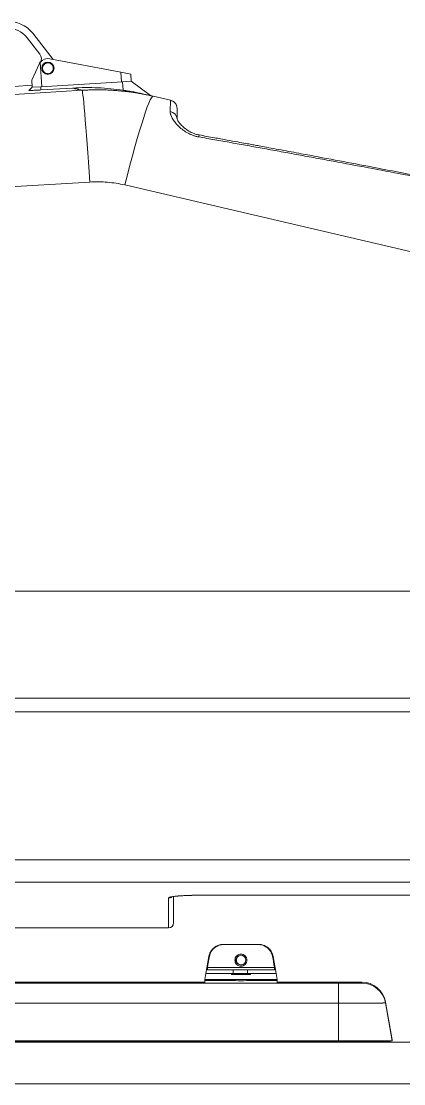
# Model space of a CAD drawing. Header units: millimetres. Extents: x 744 to 5705, y 930 to 4879.
# Drawn here: x 1833.8 to 1992.3, y 3681.8 to 4122.6 of the extents above; entities that cross this region are included whole.
import ezdxf

# ---------------------------------------------------------------- set-up
doc = ezdxf.new("R2010")
doc.units = ezdxf.units.MM
doc.header["$MEASUREMENT"] = 0

msp = doc.modelspace()

# ---------------------------------------------------------------- linework, layer by layer
at = {"color": 7, "linetype": 'Continuous', "lineweight": 15, "true_color": 0xffffff}
for p, q in [((1838.61, 4117.61), (1847.08, 4106.76)), ((1841.52, 4109.01), (1836.24, 4115.77)), ((1838.15, 4098.19), (1841.23, 4104.8)), ((1842.32, 4095.44), (1841.7, 4105.57)), ((1845.6, 4107.04), (1875.1, 4101.48)), ((1875.35, 4097.47), (1875.1, 4101.48)), ((1875.1, 4101.48), (1879.16, 4100.71)), ((1879.34, 4097.72), (1879.16, 4100.71)), ((1838.28, 4096.07), (1830.74, 4095.61)), ((1836.99, 4093.93), (1838.33, 4095.2)), ((1838.33, 4095.2), (1838.15, 4098.19)), ((1838.33, 4095.2), (1841.87, 4095.41)), ((1841.87, 4095.41), (1875.8, 4097.5)), ((1841.95, 4094.11), (1841.87, 4095.41)), ((1841.95, 4094.11), (1855.05, 4094.91)), ((1875.8, 4097.5), (1879.34, 4097.72)), ((1875.8, 4097.5), (1879.34, 4097.72)), ((1876.02, 4094.01), (1875.8, 4097.5)), ((1887.43, 4091.74), (1879.34, 4097.72)), ((1859.05, 4093.97), (1450.36, 4068.83)), ((1888.45, 4091.5), (1884.55, 4092.41)), ((1895.69, 4089.81), (1888.45, 4091.5)), ((1895.69, 4089.81), (1895.67, 4089.67)), ((1898.39, 4082), (1898.39, 4086.4)), ((1862.18, 4055.91), (1453.5, 4030.78)), ((2139.81, 3993.3), (1876.75, 4054.68)), ((1574.38, 3886.24), (2819.38, 3886.24)), ((1572.22, 3841.82), (2821.38, 3841.82)), ((1572.23, 3836.05), (2821.38, 3836.05)), ((2560.89, 3760.04), (1906.89, 3760.01)), ((1896.89, 3759.5), (1896.89, 3748.54)), ((1574.04, 3746.54), (1894.89, 3746.54)), ((1917.62, 3739.61), (1917.87, 3739.61)), ((1917.87, 3739.61), (1931.81, 3739.61)), ((1931.92, 3739.61), (1917.97, 3739.61)), ((1931.81, 3739.61), (1932.15, 3739.61)), ((1910.33, 3727.61), (1911.57, 3734.65)), ((1938.21, 3734.65), (1939.45, 3727.61)), ((1938.73, 3730.1), (1910.95, 3730.11)), ((1910.96, 3729.1), (1938.68, 3729.1)), ((1922.85, 3733.11), (1922.34, 3733.11)), ((1927.34, 3733.11), (1926.85, 3733.11)), ((1909.89, 3725.11), (1910.33, 3727.61)), ((1909.89, 3724.61), (1909.89, 3725.11)), ((1939.45, 3727.61), (1939.89, 3725.11)), ((1939.89, 3725.11), (1939.89, 3724.61)), ((1965.3, 3723.58), (1617.36, 3723.58)), ((1672.77, 3723.99), (1909.89, 3723.99)), ((1909.89, 3723.61), (1909.89, 3724.61)), ((1939.89, 3724.61), (1939.89, 3723.61)), ((1939.89, 3723.99), (1965.3, 3723.99)), ((1965.3, 3723.58), (1965.3, 3715.3)), ((1974.89, 3723.98), (1974.89, 3723.6)), ((1965.3, 3715.3), (1617.36, 3715.3)), ((1965.3, 3715.3), (1965.3, 3699.56)), ((1984.74, 3715.71), (1984.74, 3715.34)), ((1984.74, 3715.71), (1987.51, 3699.98)), ((1987.51, 3699.6), (1984.74, 3715.34)), ((3180.05, 3699.04), (1520.36, 3699.04)), ((1965.3, 3699.56), (1617.36, 3699.56)), ((1965.3, 3699.22), (1617.36, 3699.22)), ((1965.3, 3699.56), (1965.3, 3699.22)), ((1987.53, 3699.6), (1985.53, 3699.25)), ((1987.51, 3699.6), (1987.49, 3699.6)), ((1987.51, 3699.98), (1987.51, 3699.6)), ((1987.51, 3699.97), (1987.53, 3699.88))]:
    msp.add_line(p, q, dxfattribs=at)
at = {"color": 8, "linetype": 'Continuous', "lineweight": 15, "true_color": 0x808080}
for p, q in [((1907.37, 4074.62), (1907.51, 4075.43)), ((1572.32, 3774.67), (2821.38, 3774.68)), ((1572.33, 3765.47), (2821.38, 3765.48)), ((1906.89, 3760.01), (1906.89, 3760.02))]:
    msp.add_line(p, q, dxfattribs=at)
at = {"color": 7, "linetype": 'Continuous', "lineweight": 15, "true_color": 0xffffff}
for points in [[(1859.05, 4093.97), (1859.14, 4093.66), (1859.25, 4092.98), (1859.39, 4091.94), (1859.54, 4090.53), (1859.72, 4088.78), (1859.91, 4086.69), (1860.12, 4084.27), (1860.34, 4081.55), (1860.58, 4078.55), (1860.83, 4075.28), (1861.09, 4071.78), (1861.35, 4068.06), (1861.63, 4064.16), (1861.91, 4060.1), (1862.18, 4055.91)], [(1876.75, 4054.68), (1877.81, 4058.86), (1878.86, 4062.91), (1879.9, 4066.8), (1880.91, 4070.49), (1881.89, 4073.95), (1882.83, 4077.17), (1883.72, 4080.1), (1884.56, 4082.75), (1885.34, 4085.07), (1886.05, 4087.05), (1886.69, 4088.69), (1887.26, 4089.96), (1887.74, 4090.85), (1888.14, 4091.37), (1888.45, 4091.5)], [(1896.43, 4089.55), (1896.24, 4089.63), (1895.69, 4089.81)], [(1910.96, 3729.1), (1911.54, 3729.1), (1912.39, 3729.1), (1913.47, 3729.1), (1914.78, 3729.09), (1916.28, 3729.09), (1917.95, 3729.09), (1919.75, 3729.09), (1921.66, 3729.09)], [(1921.66, 3729.09), (1922.04, 3729.09), (1922.73, 3729.09), (1923.63, 3729.09), (1924.65, 3729.09), (1925.66, 3729.09), (1926.55, 3729.09), (1927.2, 3729.09), (1927.55, 3729.09)], [(1927.55, 3729.09), (1929.47, 3729.09), (1931.31, 3729.09), (1933.02, 3729.09), (1934.58, 3729.09), (1935.95, 3729.09), (1937.1, 3729.1), (1938.01, 3729.1), (1938.68, 3729.1)], [(1909.89, 3725.11), (1909.9, 3725.11), (1910.17, 3725.1), (1910.77, 3725.1), (1911.71, 3725.1), (1912.96, 3725.09), (1914.49, 3725.09), (1916.26, 3725.09), (1918.24, 3725.09), (1920.37, 3725.09), (1922.6, 3725.09), (1924.89, 3725.08)], [(1910.33, 3727.61), (1910.37, 3727.61), (1910.73, 3727.6), (1911.43, 3727.6), (1912.48, 3727.6), (1913.84, 3727.59), (1915.48, 3727.59), (1917.35, 3727.59), (1919.41, 3727.59), (1921.61, 3727.59)], [(1910.33, 3727.61), (1910.34, 3727.61), (1910.57, 3727.61), (1911.16, 3727.6), (1912.11, 3727.6), (1913.37, 3727.59), (1914.93, 3727.59), (1916.74, 3727.59), (1918.76, 3727.59), (1920.93, 3727.59)], [(1920.92, 3727.09), (1921.89, 3727.09), (1922.89, 3727.09), (1923.89, 3727.09), (1924.89, 3727.09), (1925.9, 3727.09), (1926.9, 3727.09), (1927.89, 3727.09), (1928.86, 3727.09)], [(1920.92, 3727.09), (1921.27, 3727.09), (1922, 3727.09), (1923.03, 3727.09), (1924.25, 3727.09), (1925.54, 3727.09), (1926.76, 3727.09), (1927.78, 3727.09), (1928.51, 3727.09), (1928.86, 3727.09)], [(1921.61, 3727.59), (1921.94, 3727.59), (1922.63, 3727.59), (1923.57, 3727.59), (1924.65, 3727.59), (1925.72, 3727.59), (1926.64, 3727.59), (1927.29, 3727.59), (1927.58, 3727.59)], [(1924.89, 3725.08), (1927.18, 3725.09), (1929.42, 3725.09), (1931.55, 3725.09), (1933.52, 3725.09), (1935.29, 3725.09), (1936.82, 3725.09), (1938.07, 3725.1), (1939.01, 3725.1), (1939.62, 3725.1), (1939.88, 3725.11), (1939.89, 3725.11)], [(1927.58, 3727.59), (1929.81, 3727.59), (1931.91, 3727.59), (1933.84, 3727.59), (1935.54, 3727.59), (1936.97, 3727.6), (1938.11, 3727.6), (1938.91, 3727.6), (1939.35, 3727.61), (1939.45, 3727.61)], [(1928.85, 3727.59), (1931.02, 3727.59), (1933.04, 3727.59), (1934.85, 3727.59), (1936.41, 3727.59), (1937.67, 3727.6), (1938.62, 3727.6), (1939.21, 3727.61), (1939.45, 3727.61), (1939.45, 3727.61)], [(1909.89, 3724.61), (1909.9, 3724.61), (1910.17, 3724.6), (1910.77, 3724.6), (1911.71, 3724.6), (1912.96, 3724.59), (1914.49, 3724.59), (1916.26, 3724.59), (1918.24, 3724.59), (1920.37, 3724.59), (1922.6, 3724.59), (1924.89, 3724.58)], [(1909.89, 3724.61), (1909.99, 3724.61), (1910.43, 3724.6), (1911.2, 3724.6), (1912.3, 3724.6), (1913.69, 3724.59), (1915.35, 3724.59), (1917.23, 3724.59), (1919.28, 3724.59), (1921.47, 3724.59), (1923.74, 3724.58), (1926.04, 3724.58), (1928.31, 3724.59), (1930.5, 3724.59), (1932.56, 3724.59), (1934.44, 3724.59), (1936.09, 3724.59), (1937.48, 3724.6), (1938.58, 3724.6), (1939.36, 3724.6), (1939.79, 3724.61), (1939.89, 3724.61)], [(1909.89, 3723.61), (1909.99, 3723.61), (1910.43, 3723.6), (1911.2, 3723.6), (1912.3, 3723.6), (1913.69, 3723.59), (1915.35, 3723.59), (1917.23, 3723.59), (1919.28, 3723.59), (1921.47, 3723.59), (1923.74, 3723.58), (1926.04, 3723.58), (1928.31, 3723.59), (1930.5, 3723.59), (1932.56, 3723.59), (1934.44, 3723.59), (1936.09, 3723.59), (1937.48, 3723.6), (1938.58, 3723.6), (1939.36, 3723.6), (1939.79, 3723.61), (1939.89, 3723.61)], [(1924.89, 3724.58), (1927.18, 3724.59), (1929.42, 3724.59), (1931.55, 3724.59), (1933.52, 3724.59), (1935.29, 3724.59), (1936.82, 3724.59), (1938.07, 3724.6), (1939.01, 3724.6), (1939.62, 3724.6), (1939.88, 3724.61), (1939.89, 3724.61)], [(1979.22, 3699.22), (1979.66, 3699.1), (1980.23, 3699.04)]]:
    msp.add_lwpolyline(points, dxfattribs=at)
at = {"color": 8, "linetype": 'Continuous', "lineweight": 15, "true_color": 0x808080}
msp.add_lwpolyline([(1976.42, 3699.04), (1976.03, 3699.1), (1975.79, 3699.18)], dxfattribs=at)
at = {"color": 7, "linetype": 'Continuous', "lineweight": 15, "true_color": 0xffffff}
for radius in [2.55, 2.5]:
    msp.add_circle((1844.86, 4103.11), radius, dxfattribs=at)
for centre, radius, start, end in [((1828.36, 4109.61), 13, 37.9846, 93.5224), ((1828.36, 4109.61), 10, 37.9846, 93.5224), ((1839.15, 4107.17), 3, 324.5862, 37.9846), ((1844.86, 4103.11), 4, 79.3199, 142.1095), ((1844.86, 4103.11), 2.5, 0, 90), ((1844.86, 4103.11), 2.5, 270, 0), ((1894.89, 4086.4), 3.5, 0, 21.3482), ((1895.11, 4081.87), 3.28, 2.2488, 82.724), ((1894.89, 3748.54), 2, 270, 0), ((1924.85, 3733.11), 2, 359.9882, 180.0079), ((1924.93, 3733.11), 2, 95.7451, 180.0061), ((1924.85, 3733.11), 2, 275.7484, 93.345), ((1924.85, 3733.11), 2, 179.9882, 0.0079), ((1924.93, 3733.11), 2, 179.9929, 273.3475), ((1974.89, 3713.98), 10, 10, 90), ((1974.89, 3713.6), 10, 10, 90)]:
    msp.add_arc(centre, radius, start, end, dxfattribs=at)
at = {"color": 8, "linetype": 'Continuous', "lineweight": 15, "true_color": 0x808080}
for centre, radius, start, end in [((1894.89, 3760.88), 2, 269.9846, 310.2382), ((1911.73, 3737.89), 3.24, 267.2169, 270.5344), ((1937.97, 3740.5), 5.86, 269.4742, 272.3263)]:
    msp.add_arc(centre, radius, start, end, dxfattribs=at)
at = {"color": 7, "linetype": 'Continuous', "lineweight": 15, "true_color": 0xffffff}
for points in [[(1841.23, 4104.8), (1841.36, 4105.08), (1841.51, 4105.33), (1841.7, 4105.57)], [(1911.76, 3734.65), (1911.49, 3733.13), (1911.22, 3731.62), (1910.95, 3730.11)], [(1938.73, 3730.1), (1938.46, 3731.62), (1938.19, 3733.13), (1937.92, 3734.65)], [(1921.66, 3729.09), (1921.64, 3728.59), (1921.62, 3728.09), (1921.61, 3727.59)], [(1927.58, 3727.59), (1927.57, 3728.09), (1927.56, 3728.59), (1927.55, 3729.09)], [(1920.92, 3727.09), (1920.92, 3727.25), (1920.93, 3727.42), (1920.93, 3727.59)], [(1928.85, 3727.59), (1928.86, 3727.42), (1928.86, 3727.25), (1928.86, 3727.09)]]:
    msp.add_open_spline(points, degree=3, dxfattribs=at)
for points, knots in [([(1842.61, 4103.11), (1842.61, 4103.16), (1842.61, 4103.25), (1842.62, 4103.39), (1842.64, 4103.53), (1842.67, 4103.67), (1842.71, 4103.81), (1842.8, 4104.04), (1842.96, 4104.36), (1843.25, 4104.71), (1843.61, 4105.01), (1844.01, 4105.21), (1844.43, 4105.34), (1844.86, 4105.38), (1845.28, 4105.34), (1845.7, 4105.21), (1846.1, 4105.01), (1846.46, 4104.71), (1846.75, 4104.36), (1846.93, 4104), (1847.04, 4103.67), (1847.1, 4103.4), (1847.1, 4103.21), (1847.11, 4103.11)], [0, 0, 0, 0, 0.020165, 0.040167, 0.060084, 0.079997, 0.099986, 0.120129, 0.185073, 0.250092, 0.315036, 0.380055, 0.440004, 0.500029, 0.559978, 0.620002, 0.684946, 0.749965, 0.814909, 0.879928, 0.920009, 0.959819, 1, 1, 1, 1]), ([(1842.61, 4103.11), (1842.61, 4103.06), (1842.61, 4102.97), (1842.62, 4102.83), (1842.65, 4102.67), (1842.69, 4102.48), (1842.76, 4102.28), (1842.86, 4102.07), (1843.01, 4101.81), (1843.21, 4101.57), (1843.43, 4101.36), (1843.68, 4101.18), (1844.01, 4101.01), (1844.36, 4100.91), (1844.64, 4100.87), (1845.04, 4100.85), (1845.58, 4100.94), (1846.19, 4101.26), (1846.54, 4101.6), (1846.73, 4101.87), (1846.83, 4102.03), (1846.92, 4102.2), (1846.98, 4102.37), (1847.04, 4102.55), (1847.08, 4102.74), (1847.1, 4102.92), (1847.1, 4103.05), (1847.11, 4103.11)], [0, 0, 0, 0, 0.020045, 0.04009, 0.060135, 0.090147, 0.120151, 0.152893, 0.185272, 0.250232, 0.282974, 0.315353, 0.380313, 0.440352, 0.470242, 0.500384, 0.609632, 0.698342, 0.787057, 0.813676, 0.840295, 0.866914, 0.893532, 0.92015, 0.946768, 0.973384, 1, 1, 1, 1]), ([(1855.05, 4094.91), (1856.82, 4095.02), (1858.59, 4095.08), (1862.13, 4095.1), (1863.9, 4095.07), (1869.15, 4094.84), (1872.61, 4094.5), (1876.02, 4094.01)], [0, 0, 0, 0, 0.25, 0.25, 0.5, 0.5, 1, 1, 1, 1]), ([(1855.05, 4094.91), (1855.2, 4094.87), (1855.51, 4094.8), (1855.98, 4094.69), (1856.46, 4094.58), (1856.95, 4094.46), (1857.46, 4094.34), (1857.98, 4094.22), (1858.51, 4094.09), (1858.87, 4094.01), (1859.05, 4093.97)], [0, 0, 0, 0, 0.122167, 0.245143, 0.368929, 0.493524, 0.618929, 0.745143, 0.872167, 1, 1, 1, 1]), ([(1836.99, 4093.93), (1836.98, 4093.92), (1837.01, 4093.91), (1837.09, 4093.91), (1837.13, 4093.91), (1837.22, 4093.9), (1837.27, 4093.9), (1837.45, 4093.9), (1837.6, 4093.9), (1837.96, 4093.91), (1838.17, 4093.92), (1838.62, 4093.94), (1838.88, 4093.95), (1839.42, 4093.97), (1839.71, 4093.98), (1840.32, 4094.02), (1840.64, 4094.03), (1841.29, 4094.07), (1841.62, 4094.09), (1841.95, 4094.11)], [0, 0, 0, 0, 0.125, 0.125, 0.1875, 0.1875, 0.25, 0.25, 0.375, 0.375, 0.5, 0.5, 0.625, 0.625, 0.75, 0.75, 0.875, 0.875, 1, 1, 1, 1]), ([(1888.45, 4091.5), (1888.13, 4091.57), (1887.48, 4091.72), (1886.5, 4091.94), (1885.52, 4092.14), (1884.55, 4092.33), (1883.57, 4092.52), (1882.6, 4092.69), (1881.62, 4092.85), (1880.65, 4093), (1879.67, 4093.15), (1878.7, 4093.28), (1877.73, 4093.41), (1876.76, 4093.52), (1875.79, 4093.63), (1874.83, 4093.72), (1873.56, 4093.83), (1872, 4093.95), (1870.13, 4094.06), (1868.27, 4094.13), (1866.42, 4094.16), (1864.56, 4094.17), (1862.72, 4094.13), (1860.88, 4094.07), (1859.66, 4094), (1859.05, 4093.97)], [0, 0, 0, 0, 0.03382, 0.06757, 0.101246, 0.134848, 0.168373, 0.201821, 0.235189, 0.268476, 0.301681, 0.334801, 0.367835, 0.400782, 0.43364, 0.466408, 0.499084, 0.562304, 0.62537, 0.688273, 0.751003, 0.81355, 0.875905, 0.938058, 1, 1, 1, 1]), ([(1884.55, 4092.41), (1883.96, 4092.55), (1883.33, 4092.69), (1882.31, 4092.9), (1881.96, 4092.98), (1881.24, 4093.12), (1880.88, 4093.19), (1880.15, 4093.33), (1879.78, 4093.4), (1879.03, 4093.53), (1878.65, 4093.59), (1877.51, 4093.78), (1876.76, 4093.9), (1876.02, 4094.01)], [0, 0, 0, 0, 0.25, 0.25, 0.375, 0.375, 0.5, 0.5, 0.625, 0.625, 0.75, 0.75, 1, 1, 1, 1]), ([(1895.67, 4089.74), (1895.95, 4089.67), (1896.49, 4089.53), (1897.24, 4089.03), (1897.85, 4088.36), (1898.09, 4087.8), (1898.21, 4087.52)], [0, 0, 0, 0, 0.244293, 0.495832, 0.74963, 1, 1, 1, 1]), ([(1895.53, 4085.13), (1895.53, 4085.08), (1895.53, 4084.98), (1895.54, 4084.82), (1895.55, 4084.66), (1895.57, 4084.5), (1895.6, 4084.34), (1895.64, 4084.17), (1895.69, 4083.99), (1895.79, 4083.65), (1895.99, 4083.11), (1896.36, 4082.37), (1896.83, 4081.61), (1897.57, 4080.58), (1898.7, 4079.28), (1900.39, 4077.77), (1901.91, 4076.73), (1903.03, 4076.12), (1903.6, 4075.83), (1904.19, 4075.56), (1904.76, 4075.33), (1905.31, 4075.14), (1905.82, 4074.98), (1906.33, 4074.84), (1906.85, 4074.72), (1907.19, 4074.65), (1907.37, 4074.62)], [0, 0, 0, 0, 0.016012, 0.032071, 0.048187, 0.064366, 0.080616, 0.096946, 0.113363, 0.129875, 0.193497, 0.257876, 0.321108, 0.384501, 0.510136, 0.633982, 0.757129, 0.787981, 0.818268, 0.849004, 0.879202, 0.903912, 0.928269, 0.95235, 0.976234, 1, 1, 1, 1]), ([(1898.34, 4082.52), (1898.39, 4082.22), (1898.46, 4081.65), (1899.11, 4080.68), (1899.83, 4079.83), (1900.58, 4079.06), (1901.54, 4078.22), (1902.87, 4077.24), (1904.45, 4076.38), (1906.07, 4075.75), (1907.02, 4075.54), (1907.51, 4075.43)], [0, 0, 0, 0, 0.165347, 0.307745, 0.423388, 0.507428, 0.586464, 0.698037, 0.837504, 0.915975, 1, 1, 1, 1]), ([(1907.37, 4074.62), (1909.58, 4074.23), (1914.04, 4073.44), (1920.78, 4072.24), (1927.62, 4071.02), (1934.55, 4069.77), (1941.57, 4068.49), (1948.69, 4067.19), (1955.9, 4065.86), (1970.39, 4063.18), (1992.61, 4059), (2022.51, 4053.25), (2053.45, 4047.18), (2079.43, 4041.97), (2100.63, 4037.67), (2116.64, 4034.39), (2133.09, 4031), (2144.2, 4028.68), (2149.83, 4027.5)], [0, 0, 0, 0, 0.027325, 0.055044, 0.083157, 0.111663, 0.140563, 0.169857, 0.199545, 0.229627, 0.348747, 0.474175, 0.5995, 0.731665, 0.79599, 0.862154, 0.930157, 1, 1, 1, 1]), ([(1907.51, 4075.43), (1909.61, 4075.05), (1913.5, 4074.35), (1918.83, 4073.38), (1923.19, 4072.59), (1926.54, 4071.97), (1929.12, 4071.5), (1931.37, 4071.09), (1934.08, 4070.59), (1937.51, 4069.95), (1941.54, 4069.21), (1945.69, 4068.44), (1953.16, 4067.04), (1963.76, 4065.05), (1978.36, 4062.27), (1993.62, 4059.34), (2009.81, 4056.2), (2024.16, 4053.38), (2036.58, 4050.92), (2046.48, 4048.95), (2056.31, 4046.98), (2066.31, 4044.96), (2076.81, 4042.83), (2086.09, 4040.94), (2094, 4039.32), (2100.56, 4037.97), (2106.84, 4036.68), (2112.14, 4035.58), (2116.93, 4034.59), (2121.65, 4033.61), (2127.33, 4032.43), (2133.98, 4031.04), (2141.6, 4029.44), (2147, 4028.3), (2149.87, 4027.7)], [0, 0, 0, 0, 0.0259338, 0.0479187, 0.0658622, 0.0796906, 0.0893512, 0.0977326, 0.1074107, 0.122856, 0.1400962, 0.1572136, 0.1740941, 0.2323207, 0.2882048, 0.3546395, 0.4210738, 0.4884683, 0.5322308, 0.5748535, 0.6110715, 0.653958, 0.6986934, 0.7411756, 0.7690792, 0.7966794, 0.8225871, 0.846876, 0.8624561, 0.881968, 0.9054413, 0.932911, 0.9644162, 1, 1, 1, 1]), ([(1876.75, 4054.68), (1874.36, 4055.24), (1871.94, 4055.62), (1867.09, 4056.03), (1864.64, 4056.06), (1862.18, 4055.91)], [0, 0, 0, 0, 0.5, 0.5, 1, 1, 1, 1]), ([(1906.89, 3760.01), (1906.78, 3760.01), (1906.55, 3760.01), (1906.22, 3760.01), (1905.88, 3760.01), (1905.55, 3760.01), (1905.21, 3760), (1904.88, 3760), (1904.27, 3759.99), (1903.4, 3759.97), (1902.28, 3759.93), (1901.22, 3759.88), (1899.87, 3759.8), (1898.35, 3759.68), (1897.1, 3759.54), (1896.29, 3759.41), (1895.79, 3759.31), (1895.39, 3759.2), (1895.15, 3759.11), (1895.02, 3759.04), (1894.94, 3758.99), (1894.9, 3758.93), (1894.89, 3758.89), (1894.89, 3758.87)], [0, 0, 0, 0, 0.017874, 0.035713, 0.05353, 0.071341, 0.089159, 0.106999, 0.124874, 0.187458, 0.250061, 0.312318, 0.374606, 0.49972, 0.624242, 0.686749, 0.749303, 0.811833, 0.874403, 0.90583, 0.937188, 0.968553, 1, 1, 1, 1]), ([(1894.89, 3758.87), (1894.89, 3758.65), (1894.89, 3758.21), (1894.89, 3757.57), (1894.89, 3756.95), (1894.89, 3756.13), (1894.89, 3755.14), (1894.89, 3753.62), (1894.89, 3752.22), (1894.89, 3750.95), (1894.89, 3749.78), (1894.89, 3748.54), (1894.89, 3747.68), (1894.89, 3747.23), (1894.89, 3747.02), (1894.89, 3746.85), (1894.89, 3746.71), (1894.89, 3746.62), (1894.89, 3746.56), (1894.89, 3746.55), (1894.89, 3746.54)], [0, 0, 0, 0, 0.032126, 0.063662, 0.09461, 0.12497, 0.188382, 0.249953, 0.374954, 0.438089, 0.499952, 0.627014, 0.749916, 0.786482, 0.822767, 0.858771, 0.894495, 0.92994, 0.965105, 1, 1, 1, 1]), ([(1911.59, 3734.69), (1911.68, 3735.07), (1911.85, 3735.83), (1912.39, 3736.84), (1913.05, 3737.7), (1913.79, 3738.37), (1914.55, 3738.87), (1915.29, 3739.21), (1915.96, 3739.42), (1916.52, 3739.54), (1916.92, 3739.59), (1917.16, 3739.6), (1917.28, 3739.61), (1917.35, 3739.61), (1917.43, 3739.61), (1917.57, 3739.61), (1917.79, 3739.61), (1917.96, 3739.61)], [0, 0, 0, 0, 0.1089346, 0.2193083, 0.3210363, 0.4146436, 0.4999922, 0.5764307, 0.6428201, 0.6974872, 0.7375638, 0.7578375, 0.770251, 0.7826601, 0.8028693, 0.8528891, 1, 1, 1, 1]), ([(1911.76, 3734.65), (1911.83, 3735), (1911.92, 3735.34), (1912.17, 3736.01), (1912.32, 3736.33), (1912.69, 3736.95), (1912.9, 3737.23), (1913.25, 3737.63), (1913.37, 3737.76), (1913.63, 3738.01), (1913.76, 3738.13), (1914.18, 3738.46), (1914.48, 3738.66), (1915.1, 3739), (1915.43, 3739.15), (1916.1, 3739.38), (1916.45, 3739.46), (1917.15, 3739.58), (1917.51, 3739.61), (1917.87, 3739.61)], [0, 0, 0, 0, 0.125, 0.125, 0.25, 0.25, 0.375, 0.375, 0.4375, 0.4375, 0.5, 0.5, 0.625, 0.625, 0.75, 0.75, 0.875, 0.875, 1, 1, 1, 1]), ([(1931.81, 3739.61), (1932.17, 3739.61), (1932.53, 3739.58), (1933.23, 3739.46), (1933.58, 3739.38), (1934.25, 3739.14), (1934.58, 3739), (1935.2, 3738.66), (1935.5, 3738.46), (1936.05, 3738.01), (1936.31, 3737.77), (1936.66, 3737.37), (1936.77, 3737.23), (1936.98, 3736.94), (1937.08, 3736.79), (1937.35, 3736.33), (1937.51, 3736.01), (1937.76, 3735.35), (1937.85, 3735), (1937.92, 3734.65)], [0, 0, 0, 0, 0.125, 0.125, 0.25, 0.25, 0.375, 0.375, 0.5, 0.5, 0.625, 0.625, 0.6875, 0.6875, 0.75, 0.75, 0.875, 0.875, 1, 1, 1, 1]), ([(1931.94, 3739.61), (1932.02, 3739.61), (1932.18, 3739.61), (1932.31, 3739.61), (1932.41, 3739.61), (1932.53, 3739.61), (1932.78, 3739.59), (1933.32, 3739.54), (1934.1, 3739.36), (1935.08, 3738.96), (1936.04, 3738.35), (1936.9, 3737.52), (1937.59, 3736.51), (1938.04, 3735.54), (1938.13, 3734.9), (1938.17, 3734.67)], [0, 0, 0, 0, 0.077895, 0.15715, 0.193134, 0.212696, 0.229881, 0.276014, 0.36765, 0.463581, 0.581662, 0.6943, 0.810923, 0.933807, 1, 1, 1, 1]), ([(1927.34, 3733.11), (1927.34, 3733.4), (1927.29, 3733.72), (1927.04, 3734.33), (1926.85, 3734.63), (1926.36, 3735.12), (1926.07, 3735.31), (1925.45, 3735.55), (1925.13, 3735.61), (1924.54, 3735.61), (1924.23, 3735.55), (1923.61, 3735.31), (1923.32, 3735.12), (1922.83, 3734.63), (1922.64, 3734.33), (1922.39, 3733.72), (1922.34, 3733.4), (1922.34, 3733.11)], [0, 0, 0, 0, 0.125, 0.125, 0.25, 0.25, 0.375, 0.375, 0.5, 0.5, 0.625, 0.625, 0.75, 0.75, 0.875, 0.875, 1, 1, 1, 1]), ([(1922.34, 3733.11), (1922.34, 3732.81), (1922.39, 3732.49), (1922.64, 3731.88), (1922.83, 3731.58), (1923.32, 3731.09), (1923.61, 3730.9), (1924.23, 3730.66), (1924.54, 3730.61), (1925.13, 3730.61), (1925.45, 3730.66), (1926.07, 3730.9), (1926.36, 3731.09), (1926.85, 3731.58), (1927.04, 3731.88), (1927.29, 3732.49), (1927.34, 3732.81), (1927.34, 3733.11)], [0, 0, 0, 0, 0.125, 0.125, 0.25, 0.25, 0.375, 0.375, 0.5, 0.5, 0.625, 0.625, 0.75, 0.75, 0.875, 0.875, 1, 1, 1, 1]), ([(1965.3, 3723.99), (1965.4, 3723.99), (1965.61, 3723.99), (1965.92, 3723.99), (1966.24, 3723.99), (1966.55, 3723.99), (1966.86, 3723.99), (1967.37, 3723.99), (1968.09, 3723.99), (1968.97, 3723.99), (1969.82, 3723.99), (1970.9, 3723.99), (1972.12, 3723.99), (1973.12, 3723.98), (1973.77, 3723.98), (1974.17, 3723.98), (1974.49, 3723.98), (1974.7, 3723.98), (1974.82, 3723.98), (1974.88, 3723.98), (1974.89, 3723.98), (1974.89, 3723.98)], [0, 0, 0, 0, 0.020867, 0.041684, 0.062474, 0.08326, 0.104062, 0.124905, 0.187503, 0.250113, 0.312374, 0.374673, 0.499801, 0.624289, 0.686806, 0.749368, 0.811865, 0.874407, 0.91627, 0.958074, 1, 1, 1, 1]), ([(1974.89, 3723.6), (1974.89, 3723.6), (1974.89, 3723.6), (1974.87, 3723.6), (1974.85, 3723.6), (1974.81, 3723.6), (1974.77, 3723.6), (1974.67, 3723.6), (1974.49, 3723.59), (1974.18, 3723.59), (1973.78, 3723.59), (1973.13, 3723.59), (1972.13, 3723.59), (1970.91, 3723.59), (1969.84, 3723.58), (1968.98, 3723.58), (1968.09, 3723.58), (1967.28, 3723.58), (1966.56, 3723.58), (1965.93, 3723.58), (1965.51, 3723.58), (1965.3, 3723.58)], [0, 0, 0, 0, 0.020867, 0.041684, 0.062474, 0.08326, 0.104062, 0.124905, 0.187503, 0.250113, 0.312374, 0.374673, 0.499801, 0.624289, 0.686806, 0.749368, 0.811865, 0.874407, 0.91627, 0.958074, 1, 1, 1, 1]), ([(1984.74, 3715.34), (1984.74, 3715.33), (1984.61, 3715.33), (1984.34, 3715.33), (1984.3, 3715.33), (1984.24, 3715.33), (1984.2, 3715.33), (1984.08, 3715.33), (1984, 3715.33), (1983.86, 3715.33), (1983.81, 3715.33), (1983.71, 3715.33), (1983.66, 3715.32), (1983.5, 3715.32), (1983.38, 3715.32), (1983.02, 3715.32), (1982.75, 3715.32), (1982.37, 3715.32), (1982.3, 3715.32), (1982.14, 3715.32), (1982.06, 3715.32), (1981.82, 3715.32), (1981.65, 3715.32), (1981.38, 3715.32), (1981.3, 3715.32), (1981.11, 3715.32), (1981.02, 3715.32), (1980.74, 3715.32), (1980.54, 3715.32), (1979.93, 3715.31), (1979.5, 3715.31), (1978.83, 3715.31), (1978.6, 3715.31), (1978.13, 3715.31), (1977.89, 3715.31), (1977.4, 3715.31), (1977.15, 3715.31), (1976.64, 3715.31), (1976.38, 3715.31), (1975.98, 3715.31), (1975.85, 3715.31), (1975.58, 3715.31), (1975.44, 3715.31), (1975.03, 3715.31), (1974.75, 3715.31), (1973.9, 3715.31), (1973.33, 3715.31), (1972.68, 3715.31), (1972.6, 3715.31), (1972.45, 3715.31), (1972.38, 3715.31), (1972.16, 3715.31), (1972.01, 3715.31), (1971.57, 3715.31), (1971.27, 3715.3), (1970.81, 3715.3), (1970.66, 3715.3), (1970.35, 3715.3), (1970.19, 3715.3), (1969.73, 3715.3), (1969.42, 3715.3), (1968.79, 3715.3), (1968.48, 3715.3), (1967.85, 3715.3), (1967.53, 3715.3), (1966.57, 3715.3), (1965.93, 3715.3), (1965.3, 3715.3)], [0, 0, 0, 0, 0.125, 0.125, 0.140625, 0.140625, 0.15625, 0.15625, 0.1875, 0.1875, 0.203125, 0.203125, 0.21875, 0.21875, 0.25, 0.25, 0.3125, 0.3125, 0.328125, 0.328125, 0.34375, 0.34375, 0.375, 0.375, 0.390625, 0.390625, 0.40625, 0.40625, 0.4375, 0.4375, 0.5, 0.5, 0.53125, 0.53125, 0.5625, 0.5625, 0.59375, 0.59375, 0.625, 0.625, 0.640625, 0.640625, 0.65625, 0.65625, 0.6875, 0.6875, 0.75, 0.75, 0.757812, 0.757812, 0.765625, 0.765625, 0.78125, 0.78125, 0.8125, 0.8125, 0.828125, 0.828125, 0.84375, 0.84375, 0.875, 0.875, 0.90625, 0.90625, 0.9375, 0.9375, 1, 1, 1, 1]), ([(1987.5, 3699.6), (1987.43, 3699.6), (1987.29, 3699.59), (1986.25, 3699.59), (1984.69, 3699.58), (1982.54, 3699.58), (1979.92, 3699.57), (1976.88, 3699.57), (1973.52, 3699.56), (1969.92, 3699.56), (1967.14, 3699.56), (1965.59, 3699.56), (1965.3, 3699.56)], [0, 0, 0, 0, 0.11009, 0.218211, 0.326329, 0.43438, 0.542429, 0.650432, 0.758435, 0.866389, 0.974341, 1, 1, 1, 1]), ([(1985.53, 3699.25), (1985.45, 3699.25), (1985.31, 3699.25), (1984.26, 3699.24), (1982.78, 3699.23), (1980.77, 3699.23), (1978.35, 3699.23), (1975.53, 3699.22), (1972.39, 3699.22), (1968.94, 3699.22), (1966.52, 3699.22), (1965.3, 3699.22)], [0, 0, 0, 0, 0.122998, 0.229525, 0.339144, 0.445624, 0.555197, 0.661608, 0.771106, 0.883718, 1, 1, 1, 1]), ([(1985.18, 3699.25), (1985.17, 3699.25), (1985.17, 3699.25), (1985.14, 3699.25), (1985.14, 3699.25)], [0, 0, 0, 0, 0.93488, 1, 1, 1, 1]), ([(1519.76, 3681.86), (1554.51, 3681.85), (1589.25, 3681.84), (1628.31, 3681.84), (1632.64, 3681.83), (1641.32, 3681.83), (1645.66, 3681.83), (1658.69, 3681.83), (1667.36, 3681.83), (1684.7, 3681.83), (1693.36, 3681.82), (1706.33, 3681.82), (1710.65, 3681.82), (1719.29, 3681.82), (1723.6, 3681.83), (1797.06, 3681.83), (1866.2, 3681.83), (2004.48, 3681.83), (2073.63, 3681.83), (2211.92, 3681.83), (2281.07, 3681.83), (2419.37, 3681.83), (2488.52, 3681.83), (2626.82, 3681.83), (2695.98, 3681.83), (2903.43, 3681.83), (3041.74, 3681.83), (3180.05, 3681.83)], [0, 0, 0, 0, 103.769533, 103.769533, 116.740725, 116.740725, 129.711916, 129.711916, 155.6543, 155.6543, 181.596683, 181.596683, 194.567875, 194.567875, 207.539066, 207.539066, 415.078132, 415.078132, 622.617198, 622.617198, 830.156265, 830.156265, 1037.695331, 1037.695331, 1245.234397, 1245.234397, 1660.312529, 1660.312529, 1660.312529, 1660.312529]), ([(1519.76, 3681.86), (1521.86, 3681.86), (1526.05, 3681.86), (1532.35, 3681.86), (1538.67, 3681.86), (1545.02, 3681.86), (1551.38, 3681.85), (1557.77, 3681.85), (1564.17, 3681.85), (1570.6, 3681.85), (1577.05, 3681.85), (1583.52, 3681.85), (1590.01, 3681.84), (1596.52, 3681.84), (1603.05, 3681.84), (1609.6, 3681.84), (1616.18, 3681.84), (1626.19, 3681.84), (1639.74, 3681.83), (1656.93, 3681.83), (1677.12, 3681.83), (1700.24, 3681.82), (1723.09, 3681.83), (1742.96, 3681.83), (1759.87, 3681.83), (1777.02, 3681.83), (1794.4, 3681.83), (1812.01, 3681.83), (1840.73, 3681.83), (1881.2, 3681.83), (1932.69, 3681.83), (1984.94, 3681.83), (2054.14, 3681.83), (2140.98, 3681.83), (2244.77, 3681.83), (2348.61, 3681.83), (2452.5, 3681.83), (2590.98, 3681.83), (2764.15, 3681.83), (2934.18, 3681.83), (3072.85, 3681.83), (3142.19, 3681.83), (3180.05, 3681.83)], [0, 0, 0, 0, 0.0037846, 0.0075816, 0.0113909, 0.0152127, 0.0190469, 0.0228935, 0.0267526, 0.0306242, 0.0345084, 0.0384052, 0.0423146, 0.0462367, 0.0501714, 0.0541187, 0.0580787, 0.0620513, 0.0722132, 0.0825648, 0.0931105, 0.1086811, 0.1243545, 0.1343984, 0.1445829, 0.1549088, 0.1653767, 0.1759872, 0.1867397, 0.2172687, 0.2491173, 0.2797752, 0.3116811, 0.3741542, 0.4366696, 0.4992194, 0.5617899, 0.6243823, 0.7494353, 0.8747058, 0.9315936, 1, 1, 1, 1])]:
    msp.add_open_spline(points, degree=3, knots=knots, dxfattribs=at)
at = {"color": 8, "linetype": 'Continuous', "lineweight": 15, "true_color": 0x808080}
for points, knots in [([(1895.67, 4089.67), (1895.67, 4089.63), (1895.66, 4089.53), (1895.63, 4088.7), (1895.58, 4087.28), (1895.55, 4085.85), (1895.53, 4085.13)], [0, 0, 0, 0, 0.143305, 0.428231, 0.713768, 1, 1, 1, 1]), ([(1896.89, 3759.5), (1896.89, 3759.5), (1897.27, 3759.57), (1898.37, 3759.68), (1900.15, 3759.83), (1902.25, 3759.93), (1904.52, 3760), (1906.1, 3760.01), (1906.89, 3760.01)], [0, 0, 0, 0, 0.001925, 0.201815, 0.400616, 0.600211, 0.799635, 1, 1, 1, 1]), ([(1917.97, 3739.61), (1917.7, 3739.61), (1917.34, 3739.61), (1917.56, 3739.61), (1917.62, 3739.61)], [0, 0, 0, 0, 0.732885, 1, 1, 1, 1]), ([(1932.15, 3739.61), (1932.21, 3739.61), (1932.47, 3739.61), (1932.15, 3739.61), (1931.92, 3739.61)], [0, 0, 0, 0, 0.240336, 1, 1, 1, 1])]:
    msp.add_open_spline(points, degree=3, knots=knots, dxfattribs=at)
at = {"color": 7, "linetype": 'Continuous', "lineweight": 15, "true_color": 0xffffff}
for points, weights in [([(1910.96, 3729.1), (1910.94, 3729.6), (1910.95, 3730.11)], [0.871083361842, 0.875533264277, 0.881112753942]), ([(1938.73, 3730.1), (1938.72, 3729.6), (1938.68, 3729.1)], [0.881357604235, 0.887035449081, 0.893872755674])]:
    msp.add_rational_spline(points, weights, degree=2, dxfattribs=at)

doc.saveas('drawing.dxf')
